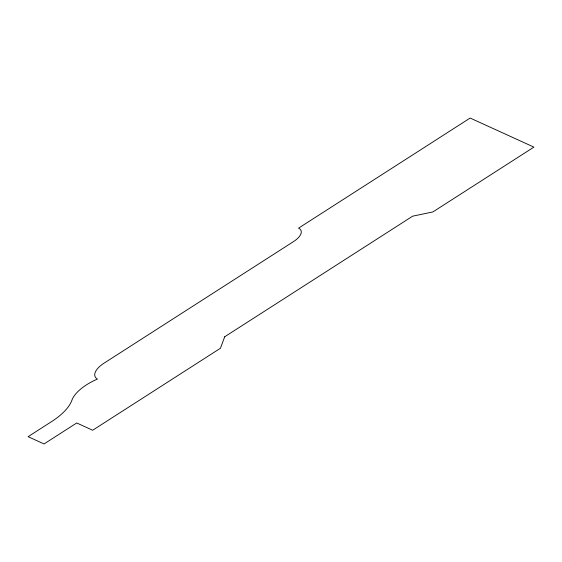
<?xml version="1.0" encoding="UTF-8"?>
<svg xmlns="http://www.w3.org/2000/svg" width="562" height="562" viewBox="0 0 562 562"><rect width="100%" height="100%" fill="white"/><g stroke="black" fill="none" stroke-linecap="round" stroke-linejoin="round"><path stroke-width="0.84" d="M224.716 336.764L220.43 348.264L92.667 430.246L76.727 422.975L44.04 443.952L28.1 436.681L51.297 421.788A49.203 21.876 -22.1 0 0 71.936 400.123A35.554 15.806 -22.1 0 1 97.43 379.076A22.087 9.821 -22.1 0 1 103.148 363.74L293.547 241.569A18.117 8.058 -22.1 0 0 298.548 228.158L470.141 118.048L533.9 147.118L432.873 211.944L412.649 216.173L224.716 336.764"/></g></svg>
